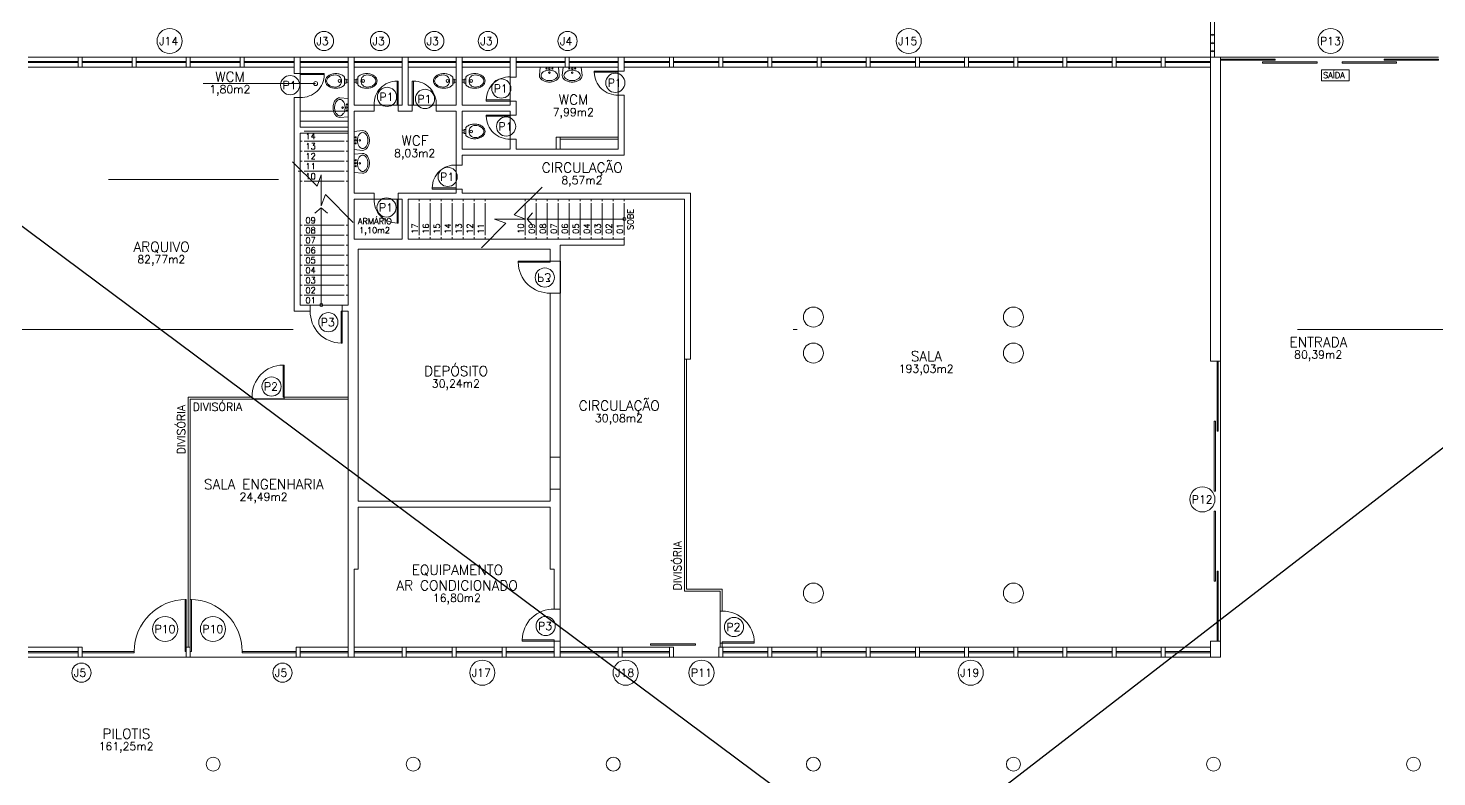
# Model space of a CAD drawing. Extents: x -1057 to 3416, y -340 to 4111.
# Drawn here: x -279.26 to -244.06, y 484.71 to 503.42 of the extents above; entities that cross this region are included whole.
import ezdxf
from ezdxf.enums import TextEntityAlignment as Align

# ---------------------------------------------------------------- set-up
doc = ezdxf.new("R2010")
doc.units = 0
doc.header["$LTSCALE"] = 50
for name, pattern in [('CONTINU', [0]), ('DASHDOT', [1, 0.5, -0.25, 0, -0.25]), ('DASHDOTX2', [2, 1, -0.5, 0, -0.5]), ('HIDDEN', [9.525, 6.35, -3.175])]:
    doc.linetypes.add(name, pattern=pattern)
doc.layers.add('0.1', color=8, linetype='Continuous', lineweight=13)
doc.layers.add('medir projeto', color=6, linetype='Continuous')
doc.styles.add('80X50', font='romans.shx')
doc.styles.get("Standard").update_dxf_attribs({"font": 'romans.shx'})

# ---------------------------------------------------------------- blocks, each defined once
blk = doc.blocks.new('P80')
for points in [[(0, 0.86), (0, 0.83), (0.15, 0.83), (0.15, 0.86)], [(0, 0), (0, 0.03), (0.15, 0.03), (0.15, 0)]]:
    blk.add_lwpolyline(points)
blk.add_lwpolyline([(-0.8, 0.06), (0, 0.06), (0, 0.03), (-0.8, 0.03)], close=True)
at = {"color": 8}
blk.add_arc((-0.025, 0.056), 0.775, 88.1408, 179.6698, dxfattribs=at)
blk = doc.blocks.new('P60')
at = {"color": 252}
blk.add_lwpolyline([(-0.6, 0.06), (0, 0.06), (0, 0.03), (-0.6, 0.03)], close=True, dxfattribs=at)
at = {"color": 8}
blk.add_arc((-0.029, 0.06), 0.571, 87.1025, 180, dxfattribs=at)
blk = doc.blocks.new('Cuba-emp')
blk.add_lwpolyline([(0.21, 0.248), (0, 0.227), (0, -0.227), (0.21, -0.248, 0.137816), (0.271, -0.231, 0.107041), (0.329, -0.176, 0.080751), (0.364, -0.099, 0.068643), (0.378, -0.001, 0.068643), (0.364, 0.098, 0.080751), (0.329, 0.174, 0.107041), (0.271, 0.23, 0.115752), (0.21, 0.248)], format="xyb")
blk.add_lwpolyline([(0.21, 0.205, -0.131827), (0.25, 0.194, -0.106633), (0.297, 0.151, -0.083482), (0.328, 0.087, -0.072232), (0.341, 0, -0.072232), (0.328, -0.087, -0.083482), (0.297, -0.151, -0.106633), (0.25, -0.194, -0.131827), (0.21, -0.205, -0.131827), (0.17, -0.194, -0.106633), (0.123, -0.151, -0.083482), (0.092, -0.087, -0.072232), (0.079, 0, -0.072232), (0.092, 0.087, -0.083482), (0.123, 0.151, -0.106633), (0.17, 0.194, -0.131827)], format="xyb", close=True)
for centre, radius in [((0.037, -0.002), 0.0193), ((0.037, -0.002), 0.0193), ((0.036, 0.071), 0.0155), ((0.14, -0.001), 0.0198), ((0.036, -0.076), 0.0155)]:
    blk.add_circle(centre, radius)
blk = doc.blocks.new('Vaso')
for points in [[(0.03, -0.05), (0.03, 0), (-0.03, 0), (-0.03, -0.05)], [(0.05, -0.09), (0.05, -0.05), (-0.05, -0.05), (-0.05, -0.09)]]:
    blk.add_lwpolyline(points)
for points in [[(0.183, -0.31, -0.071776), (0.168, -0.413, -0.083144), (0.129, -0.494, -0.106699), (0.065, -0.552, -0.132564), (-0.002, -0.57, -0.132564), (-0.069, -0.552, -0.106699), (-0.133, -0.494, -0.083144), (-0.172, -0.413, -0.071776), (-0.187, -0.31, -0.071776), (-0.172, -0.207, -0.083144), (-0.133, -0.126, -0.060171), (-0.1, -0.09), (0.096, -0.09, -0.060171), (0.129, -0.126, -0.083144), (0.168, -0.207, -0.071776)], [(-0.088, -0.497, 0.2474), (0, -0.541, 0.2474), (0.088, -0.497, 0.197858), (0.152, -0.318, 0.418329), (0, -0.168, 0.418329), (-0.152, -0.318, 0.197858)]]:
    blk.add_lwpolyline(points, format="xyb", close=True)
blk.add_circle((-0.002, -0.22), 0.0352)
blk = doc.blocks.new('ÁREA')
for p in [(0.00005, 0.00376), (0, 0)]:
    blk.add_attdef('COMPARTIMENTO', text='', height=0.0025).set_placement(p, align=Align.CENTER)
at = {"color": 1}
for p in [(-0.00005, -0.00376), (-0.0001, -0.00752)]:
    blk.add_attdef('ÁREA', text='', height=0.002, dxfattribs=at).set_placement(p, align=Align.CENTER)
blk = doc.blocks.new('P80 - parede 25cm')
for points in [[(-0.03, -0.125), (0, -0.125), (0, 0.125), (-0.03, 0.125)], [(0.83, -0.125), (0.8, -0.125), (0.8, 0.125), (0.83, 0.125)]]:
    blk.add_lwpolyline(points)
blk.add_lwpolyline([(0.77, -0.925), (0.77, -0.125), (0.8, -0.125), (0.8, -0.925)], close=True)
at = {"color": 8}
blk.add_arc((0.774, -0.15), 0.775, 178.1408, 269.6698, dxfattribs=at)

msp = doc.modelspace()

# ---------------------------------------------------------------- linework, layer by layer
at = {"layer": '0.1', "color": 8}
for p, q in [((-249.713, 502.7), (-249.713, 508.274)), ((-249.613, 502.7), (-249.613, 508.375)), ((-279.263, 502.7), (-272.613, 502.7)), ((-279.263, 502.59), (-278.013, 502.59)), ((-278.013, 502.56), (-279.263, 502.56)), ((-272.613, 502.45), (-279.263, 502.45)), ((-277.913, 502.59), (-276.663, 502.59)), ((-276.663, 502.56), (-277.913, 502.56)), ((-276.563, 502.59), (-275.313, 502.59)), ((-275.313, 502.56), (-276.563, 502.56)), ((-275.213, 502.59), (-273.963, 502.59)), ((-273.963, 502.56), (-275.213, 502.56)), ((-273.863, 502.59), (-272.613, 502.59)), ((-272.613, 502.56), (-273.863, 502.56)), ((-272.463, 502.7), (-271.263, 502.7)), ((-272.463, 502.59), (-271.263, 502.59)), ((-271.263, 502.56), (-272.463, 502.56)), ((-271.263, 502.45), (-272.463, 502.45)), ((-271.113, 502.7), (-269.913, 502.7)), ((-271.113, 502.59), (-269.913, 502.59)), ((-269.913, 502.56), (-271.113, 502.56)), ((-269.913, 502.45), (-271.113, 502.45)), ((-269.763, 502.7), (-268.563, 502.7)), ((-269.763, 502.59), (-268.563, 502.59)), ((-268.563, 502.56), (-269.763, 502.56)), ((-268.563, 502.45), (-269.763, 502.45)), ((-268.413, 502.7), (-267.213, 502.7)), ((-268.413, 502.59), (-267.213, 502.59)), ((-267.213, 502.56), (-268.413, 502.56)), ((-267.213, 502.45), (-268.413, 502.45)), ((-267.063, 502.7), (-264.513, 502.7)), ((-267.063, 502.59), (-265.838, 502.59)), ((-265.838, 502.56), (-267.063, 502.56)), ((-264.513, 502.45), (-267.063, 502.45)), ((-265.738, 502.59), (-264.513, 502.59)), ((-264.513, 502.56), (-265.738, 502.56)), ((-264.363, 502.7), (-249.713, 502.7)), ((-264.363, 502.59), (-263.233, 502.59)), ((-263.233, 502.56), (-264.363, 502.56)), ((-262.863, 502.45), (-264.363, 502.45)), ((-263.133, 502.59), (-262.004, 502.59)), ((-262.004, 502.56), (-263.133, 502.56)), ((-249.713, 502.45), (-262.813, 502.45)), ((-261.904, 502.59), (-260.775, 502.59)), ((-260.775, 502.56), (-261.904, 502.56)), ((-260.675, 502.59), (-259.546, 502.59)), ((-259.546, 502.56), (-260.675, 502.56)), ((-259.446, 502.59), (-258.317, 502.59)), ((-258.317, 502.56), (-259.446, 502.56)), ((-258.217, 502.59), (-257.088, 502.59)), ((-257.088, 502.56), (-258.217, 502.56)), ((-256.988, 502.59), (-255.858, 502.59)), ((-255.858, 502.56), (-256.988, 502.56)), ((-255.758, 502.59), (-254.629, 502.59)), ((-254.629, 502.56), (-255.758, 502.56)), ((-254.529, 502.59), (-253.4, 502.59)), ((-253.4, 502.56), (-254.529, 502.56)), ((-253.3, 502.59), (-252.171, 502.59)), ((-252.171, 502.56), (-253.3, 502.56)), ((-252.071, 502.59), (-250.942, 502.59)), ((-250.942, 502.56), (-252.071, 502.56)), ((-250.842, 502.59), (-249.713, 502.59)), ((-249.713, 502.56), (-250.842, 502.56)), ((-244.013, 502.7), (-249.463, 502.7)), ((-272.463, 502.291), (-272.463, 501.691)), ((-267.213, 501.6), (-267.213, 502.2)), ((-264.513, 501.75), (-264.513, 502.35)), ((-270.013, 501.5), (-270.613, 501.5)), ((-269.063, 501.5), (-269.663, 501.5)), ((-267.213, 500.65), (-267.213, 501.25)), ((-272.463, 500.8), (-272.463, 500.04)), ((-271.263, 500.8), (-271.263, 500.95)), ((-266.063, 500.7), (-266.063, 500.4)), ((-266.063, 500.7), (-264.513, 500.7)), ((-265.963, 500.7), (-265.963, 500.4)), ((-265.963, 500.65), (-264.513, 500.65)), ((-268.563, 499.4), (-268.563, 500)), ((-272.413, 499.85), (-272.513, 499.85)), ((-272.413, 499.6), (-272.463, 499.6)), ((-272.173, 499.6), (-272.363, 499.6)), ((-271.938, 498.933), (-272.095, 498.798)), ((-271.938, 496.5), (-271.938, 498.933)), ((-271.938, 498.933), (-271.78, 498.798)), ((-270.613, 499.15), (-270.013, 499.15)), ((-269.488, 499.1), (-269.488, 499.15)), ((-269.213, 499.1), (-269.213, 499.15)), ((-268.938, 499.1), (-268.938, 499.15)), ((-268.663, 499.1), (-268.663, 499.15)), ((-268.388, 499.1), (-268.388, 499.15)), ((-268.113, 499.1), (-268.113, 499.15)), ((-267.838, 499.1), (-267.838, 499.15)), ((-266.838, 499.1), (-266.838, 499.15)), ((-266.838, 498.25), (-266.838, 499.05)), ((-266.563, 499.1), (-266.563, 499.15)), ((-266.563, 498.25), (-266.563, 499.05)), ((-266.288, 499.1), (-266.288, 499.15)), ((-266.288, 498.25), (-266.288, 499.05)), ((-266.013, 499.1), (-266.013, 499.15)), ((-266.013, 498.25), (-266.013, 499.05)), ((-265.738, 499.1), (-265.738, 499.15)), ((-265.738, 498.25), (-265.738, 499.05)), ((-265.463, 499.1), (-265.463, 499.15)), ((-265.463, 498.25), (-265.463, 499.05)), ((-265.188, 499.1), (-265.188, 499.15)), ((-265.188, 498.25), (-265.188, 499.05)), ((-264.913, 499.1), (-264.913, 499.15)), ((-264.913, 498.25), (-264.913, 499.05)), ((-264.638, 499.1), (-264.638, 499.15)), ((-264.638, 498.25), (-264.638, 499.05)), ((-264.363, 499.1), (-264.363, 499.15)), ((-264.363, 498.25), (-264.363, 499.05)), ((-266.79, 498.65), (-266.656, 498.808)), ((-266.79, 498.65), (-266.656, 498.493)), ((-264.363, 498.65), (-266.79, 498.65)), ((-272.413, 498.5), (-272.463, 498.5)), ((-272.413, 498.25), (-272.463, 498.25)), ((-271.363, 498.5), (-272.363, 498.5)), ((-271.363, 498.25), (-272.363, 498.25)), ((-271.263, 498.5), (-271.313, 498.5)), ((-271.263, 498.25), (-271.313, 498.25)), ((-269.488, 498.15), (-269.488, 498.2)), ((-269.213, 498.15), (-269.213, 498.2)), ((-268.938, 498.15), (-268.938, 498.2)), ((-268.663, 498.15), (-268.663, 498.2)), ((-268.388, 498.15), (-268.388, 498.2)), ((-268.113, 498.15), (-268.113, 498.2)), ((-267.838, 498.15), (-267.838, 498.2)), ((-266.838, 498.15), (-266.838, 498.2)), ((-266.563, 498.15), (-266.563, 498.2)), ((-266.288, 498.15), (-266.288, 498.2)), ((-266.013, 498.15), (-266.013, 498.2)), ((-265.738, 498.15), (-265.738, 498.2)), ((-265.463, 498.15), (-265.463, 498.2)), ((-265.188, 498.15), (-265.188, 498.2)), ((-264.913, 498.15), (-264.913, 498.2)), ((-264.638, 498.15), (-264.638, 498.2)), ((-264.363, 498.15), (-264.363, 498.2)), ((-272.413, 498), (-272.463, 498)), ((-271.363, 498), (-272.363, 498)), ((-271.263, 498), (-271.313, 498)), ((-272.413, 497.75), (-272.463, 497.75)), ((-272.413, 497.5), (-272.463, 497.5)), ((-271.363, 497.75), (-272.363, 497.75)), ((-271.363, 497.5), (-272.363, 497.5)), ((-271.263, 497.75), (-271.313, 497.75)), ((-271.263, 497.5), (-271.313, 497.5)), ((-272.413, 497.25), (-272.463, 497.25)), ((-271.363, 497.25), (-272.363, 497.25)), ((-271.263, 497.25), (-271.313, 497.25)), ((-272.413, 497), (-272.463, 497)), ((-271.363, 497), (-272.363, 497)), ((-271.263, 497), (-271.313, 497)), ((-272.413, 496.75), (-272.463, 496.75)), ((-271.363, 496.75), (-272.363, 496.75)), ((-271.418, 496.5), (-272.213, 496.5)), ((-271.263, 496.75), (-271.313, 496.75)), ((-262.863, 495.15), (-262.863, 489.35)), ((-262.813, 495.15), (-262.813, 489.4)), ((-249.463, 488.1), (-249.463, 495.1)), ((-272.863, 494.15), (-272.863, 495)), ((-273.663, 494.2), (-275.263, 494.2)), ((-275.263, 487.95), (-275.263, 494.2)), ((-273.663, 494.15), (-275.213, 494.15)), ((-273.663, 494.2), (-273.663, 494.15)), ((-271.263, 494.15), (-272.863, 494.15)), ((-265.963, 492.7), (-266.213, 492.7)), ((-266.213, 491.9), (-265.963, 491.9)), ((-262.813, 489.4), (-261.914, 489.4)), ((-261.914, 488.85), (-261.914, 489.4)), ((-262.863, 489.35), (-261.964, 489.35)), ((-261.964, 487.95), (-261.964, 489.35)), ((-265.963, 488.1), (-265.963, 488.9)), ((-261.964, 488.85), (-261.914, 488.85)), ((-261.114, 488.05), (-261.964, 488.05)), ((-261.914, 487.95), (-261.914, 488.08)), ((-279.263, 487.95), (-278.013, 487.95)), ((-279.263, 487.84), (-278.013, 487.84)), ((-278.013, 487.81), (-279.263, 487.81)), ((-278.013, 487.7), (-279.263, 487.7)), ((-277.913, 487.84), (-276.613, 487.84)), ((-276.613, 487.81), (-277.913, 487.81)), ((-277.913, 487.7), (-275.313, 487.7)), ((-276.613, 487.84), (-276.613, 487.81)), ((-275.213, 487.7), (-272.563, 487.7)), ((-273.913, 487.84), (-272.563, 487.84)), ((-273.913, 487.84), (-273.913, 487.81)), ((-272.563, 487.81), (-273.913, 487.81)), ((-272.463, 487.95), (-271.263, 487.95)), ((-272.463, 487.84), (-271.263, 487.84)), ((-271.263, 487.81), (-272.463, 487.81)), ((-271.263, 487.7), (-272.463, 487.7)), ((-271.113, 487.95), (-266.113, 487.95)), ((-271.113, 487.84), (-269.913, 487.84)), ((-269.913, 487.81), (-271.113, 487.81)), ((-266.113, 487.7), (-271.113, 487.7)), ((-269.813, 487.84), (-268.663, 487.84)), ((-268.663, 487.81), (-269.813, 487.81)), ((-268.563, 487.84), (-267.413, 487.84)), ((-267.413, 487.81), (-268.563, 487.81)), ((-267.313, 487.84), (-266.113, 487.84)), ((-266.113, 487.81), (-267.313, 487.81)), ((-265.963, 487.95), (-263.133, 487.95)), ((-265.963, 487.84), (-264.513, 487.84)), ((-264.513, 487.81), (-265.963, 487.81)), ((-262.004, 487.7), (-265.963, 487.7)), ((-264.413, 487.84), (-263.233, 487.84)), ((-263.233, 487.81), (-264.413, 487.81)), ((-261.904, 487.95), (-249.713, 487.95)), ((-261.904, 487.84), (-260.775, 487.84)), ((-260.775, 487.81), (-261.904, 487.81)), ((-249.713, 487.7), (-261.904, 487.7)), ((-260.675, 487.84), (-259.546, 487.84)), ((-259.546, 487.81), (-260.675, 487.81)), ((-259.446, 487.84), (-258.317, 487.84)), ((-258.317, 487.81), (-259.446, 487.81)), ((-258.217, 487.84), (-257.088, 487.84)), ((-257.088, 487.81), (-258.217, 487.81)), ((-256.988, 487.84), (-255.858, 487.84)), ((-255.858, 487.81), (-256.988, 487.81)), ((-255.758, 487.84), (-254.629, 487.84)), ((-254.629, 487.81), (-255.758, 487.81)), ((-254.529, 487.84), (-253.4, 487.84)), ((-253.4, 487.81), (-254.529, 487.81)), ((-253.3, 487.84), (-252.171, 487.84)), ((-252.171, 487.81), (-253.3, 487.81)), ((-252.071, 487.84), (-250.942, 487.84)), ((-250.942, 487.81), (-252.071, 487.81)), ((-250.842, 487.84), (-249.713, 487.84)), ((-249.713, 487.81), (-250.842, 487.81))]:
    msp.add_line(p, q, dxfattribs=at)
at = {"layer": '0.1', "color": 7}
for p, q in [((-272.613, 502.7), (-272.613, 502.291)), ((-272.463, 502.7), (-272.613, 502.7)), ((-272.463, 502.7), (-272.463, 502.291)), ((-271.263, 502.7), (-271.263, 500.95)), ((-271.113, 502.7), (-271.263, 502.7)), ((-271.113, 502.7), (-271.113, 501.5)), ((-269.913, 502.7), (-269.913, 501.5)), ((-269.763, 502.7), (-269.913, 502.7)), ((-269.763, 502.7), (-269.763, 501.5)), ((-268.563, 502.7), (-268.563, 501.5)), ((-268.413, 502.7), (-268.563, 502.7)), ((-268.413, 502.7), (-268.413, 501.5)), ((-267.213, 502.7), (-267.213, 502.2)), ((-267.063, 502.7), (-267.213, 502.7)), ((-267.063, 502.7), (-267.063, 502.2)), ((-264.513, 502.7), (-264.513, 502.35)), ((-264.363, 502.7), (-264.513, 502.7)), ((-264.363, 502.7), (-264.363, 502.35)), ((-249.713, 502.7), (-249.713, 495.1)), ((-249.463, 502.7), (-249.713, 502.7)), ((-249.463, 502.7), (-249.463, 495.1)), ((-272.613, 502.291), (-272.463, 502.291)), ((-267.063, 502.2), (-267.213, 502.2)), ((-264.513, 502.35), (-264.363, 502.35)), ((-264.363, 501.75), (-264.513, 501.75)), ((-264.513, 501.75), (-264.513, 500.4)), ((-264.363, 501.75), (-264.363, 500.25)), ((-272.613, 501.691), (-272.463, 501.691)), ((-272.613, 501.691), (-272.613, 496.35)), ((-272.463, 501.691), (-272.463, 500.95)), ((-270.613, 501.5), (-271.113, 501.5)), ((-271.113, 501.35), (-271.113, 499.3)), ((-270.613, 501.35), (-271.113, 501.35)), ((-270.613, 501.35), (-270.613, 501.5)), ((-269.913, 501.5), (-270.013, 501.5)), ((-270.013, 501.5), (-270.013, 501.35)), ((-269.663, 501.35), (-270.013, 501.35)), ((-269.663, 501.5), (-269.763, 501.5)), ((-269.663, 501.5), (-269.663, 501.35)), ((-268.563, 501.5), (-269.063, 501.5)), ((-269.063, 501.35), (-269.063, 501.5)), ((-268.563, 501.35), (-269.063, 501.35)), ((-268.563, 501.35), (-268.563, 500)), ((-267.213, 501.5), (-268.413, 501.5)), ((-267.213, 501.35), (-268.413, 501.35)), ((-268.413, 501.35), (-268.413, 500.4)), ((-267.213, 501.6), (-267.063, 501.6)), ((-267.213, 501.6), (-267.213, 501.5)), ((-267.213, 501.35), (-267.213, 501.25)), ((-267.063, 501.6), (-267.063, 501.25)), ((-267.213, 501.25), (-267.063, 501.25)), ((-271.263, 500.95), (-272.463, 500.95)), ((-271.263, 500.8), (-272.463, 500.8)), ((-272.463, 500.8), (-272.463, 496.5)), ((-271.263, 500.8), (-271.263, 496.5)), ((-267.063, 500.65), (-267.213, 500.65)), ((-267.213, 500.65), (-267.213, 500.4)), ((-267.063, 500.65), (-267.063, 500.4)), ((-267.213, 500.4), (-268.413, 500.4)), ((-264.513, 500.4), (-267.063, 500.4)), ((-268.563, 500), (-268.413, 500)), ((-264.363, 500.25), (-268.413, 500.25)), ((-268.413, 500.25), (-268.413, 500)), ((-270.613, 499.3), (-271.113, 499.3)), ((-270.613, 499.3), (-270.613, 499.15)), ((-268.563, 499.3), (-270.013, 499.3)), ((-270.013, 499.15), (-270.013, 499.3)), ((-268.413, 499.4), (-268.563, 499.4)), ((-268.563, 499.4), (-268.563, 499.3)), ((-268.413, 499.4), (-268.413, 499.3)), ((-262.713, 499.3), (-268.413, 499.3)), ((-262.713, 499.3), (-262.713, 495.15)), ((-271.113, 499.15), (-271.113, 498.15)), ((-270.613, 499.15), (-271.113, 499.15)), ((-269.913, 499.15), (-270.013, 499.15)), ((-269.913, 499.15), (-269.913, 498.15)), ((-262.863, 499.15), (-269.763, 499.15)), ((-269.763, 499.15), (-269.763, 498.15)), ((-262.863, 499.15), (-262.863, 495.15)), ((-269.913, 498.15), (-271.113, 498.15)), ((-271.013, 497.9), (-271.013, 491.6)), ((-266.213, 497.9), (-271.013, 497.9)), ((-264.363, 498.15), (-269.763, 498.15)), ((-266.213, 497.9), (-266.213, 497.6)), ((-265.963, 498), (-265.963, 497.6)), ((-264.363, 498), (-265.963, 498)), ((-264.363, 498.15), (-264.363, 498)), ((-266.213, 497.6), (-265.963, 497.6)), ((-266.213, 496.8), (-266.213, 491.6)), ((-265.963, 496.8), (-266.213, 496.8)), ((-265.963, 496.8), (-265.963, 488.9)), ((-272.463, 496.5), (-272.213, 496.5)), ((-272.213, 496.35), (-272.213, 496.5)), ((-271.263, 496.5), (-271.413, 496.5)), ((-271.413, 496.35), (-271.413, 496.5)), ((-272.213, 496.35), (-272.613, 496.35)), ((-271.263, 496.35), (-271.413, 496.35)), ((-271.263, 496.35), (-271.263, 487.7)), ((-262.713, 495.15), (-262.863, 495.15)), ((-249.463, 495.1), (-249.713, 495.1)), ((-271.013, 491.6), (-266.213, 491.6)), ((-271.013, 491.45), (-266.213, 491.45)), ((-271.013, 491.45), (-271.013, 489.9)), ((-266.213, 491.45), (-266.213, 489.9)), ((-271.113, 489.9), (-271.113, 487.7)), ((-271.013, 489.9), (-271.113, 489.9)), ((-266.113, 489.9), (-266.213, 489.9)), ((-266.113, 489.9), (-266.113, 488.9)), ((-266.113, 488.9), (-265.963, 488.9)), ((-266.113, 488.1), (-265.963, 488.1)), ((-266.113, 488.1), (-266.113, 487.7)), ((-265.963, 488.1), (-265.963, 487.7)), ((-249.463, 488.1), (-249.713, 488.1)), ((-249.713, 488.1), (-249.713, 487.7)), ((-249.463, 488.1), (-249.463, 487.7)), ((-271.263, 487.7), (-271.113, 487.7)), ((-266.113, 487.7), (-265.963, 487.7)), ((-249.713, 487.7), (-249.463, 487.7))]:
    msp.add_line(p, q, dxfattribs=at)
at = {"layer": '0.1', "color": 8, "linetype": 'HIDDEN', "ltscale": 0.02}
msp.add_line((-262.863, 502.45), (-262.813, 502.45), dxfattribs=at)
at = {"layer": '0.1', "color": 8, "linetype": 'CONTINU'}
for p, q in [((-274.889, 502.036), (-272.078, 502.036)), ((-277.256, 499.636), (-273.004, 499.636))]:
    msp.add_line(p, q, dxfattribs=at)
at = {"layer": '0.1', "color": 8, "linetype": 'DASHDOT', "ltscale": 0.2}
for p, q in [((-271.263, 501.35), (-272.463, 501.35)), ((-271.263, 501.1), (-272.463, 501.1)), ((-271.263, 500.85), (-272.363, 500.85)), ((-272.413, 500.6), (-272.463, 500.6)), ((-272.413, 500.35), (-272.463, 500.35)), ((-271.363, 500.6), (-272.363, 500.6)), ((-271.363, 500.35), (-272.363, 500.35)), ((-271.263, 500.6), (-271.313, 500.6)), ((-271.263, 500.35), (-271.313, 500.35)), ((-272.413, 500.1), (-272.463, 500.1)), ((-271.363, 500.1), (-272.363, 500.1)), ((-271.263, 500.1), (-271.313, 500.1)), ((-271.363, 499.85), (-272.363, 499.85)), ((-271.363, 499.6), (-272.173, 499.6)), ((-271.263, 499.85), (-271.313, 499.85)), ((-271.263, 499.6), (-271.313, 499.6)), ((-269.488, 498.25), (-269.488, 499.05)), ((-269.213, 498.25), (-269.213, 499.05)), ((-268.938, 498.25), (-268.938, 499.05)), ((-268.663, 498.25), (-268.663, 499.05)), ((-268.388, 498.25), (-268.388, 499.05)), ((-268.113, 498.25), (-268.113, 499.05)), ((-267.838, 498.25), (-267.838, 499.05))]:
    msp.add_line(p, q, dxfattribs=at)
at = {"layer": '0.1', "color": 8, "linetype": 'CONTINU', "lineweight": -2}
for p, q in [((-265.963, 497.6), (-265.963, 496.8)), ((-272.863, 494.15), (-273.663, 494.15))]:
    msp.add_line(p, q, dxfattribs=at)
at = {"layer": '0.1', "color": 8, "linetype": 'DASHDOTX2', "ltscale": 0.5}
msp.add_line((-297.641, 495.885), (-208.939, 495.885), dxfattribs=at)
at = {"layer": '0.1', "color": 8}
for points in [[(-278.013, 502.45), (-278.013, 502.7)], [(-277.913, 502.7), (-277.913, 502.45)], [(-276.663, 502.45), (-276.663, 502.7)], [(-276.563, 502.7), (-276.563, 502.45)], [(-275.313, 502.45), (-275.313, 502.7)], [(-275.213, 502.7), (-275.213, 502.45)], [(-273.963, 502.45), (-273.963, 502.7)], [(-273.863, 502.7), (-273.863, 502.45)], [(-265.838, 502.45), (-265.838, 502.7)], [(-265.738, 502.7), (-265.738, 502.45)], [(-263.233, 502.45), (-263.233, 502.7)], [(-263.133, 502.7), (-263.133, 502.45)], [(-262.004, 502.45), (-262.004, 502.7)], [(-261.904, 502.7), (-261.904, 502.45)], [(-260.775, 502.45), (-260.775, 502.7)], [(-260.675, 502.7), (-260.675, 502.45)], [(-259.546, 502.45), (-259.546, 502.7)], [(-259.446, 502.7), (-259.446, 502.45)], [(-258.317, 502.45), (-258.317, 502.7)], [(-258.217, 502.7), (-258.217, 502.45)], [(-257.088, 502.45), (-257.088, 502.7)], [(-256.988, 502.7), (-256.988, 502.45)], [(-255.858, 502.45), (-255.858, 502.7)], [(-255.758, 502.7), (-255.758, 502.45)], [(-254.629, 502.45), (-254.629, 502.7)], [(-254.529, 502.7), (-254.529, 502.45)], [(-253.4, 502.45), (-253.4, 502.7)], [(-253.3, 502.7), (-253.3, 502.45)], [(-252.171, 502.45), (-252.171, 502.7)], [(-252.071, 502.7), (-252.071, 502.45)], [(-250.942, 502.45), (-250.942, 502.7)], [(-250.842, 502.7), (-250.842, 502.45)], [(-272.654, 500.081), (-272.041, 499.468), (-271.938, 499.751), (-271.938, 498.979), (-271.834, 499.261), (-271.138, 498.565)], [(-267.933, 497.934), (-267.321, 498.547), (-267.604, 498.65), (-266.831, 498.65), (-267.114, 498.754), (-266.418, 499.45)], [(-272.863, 495), (-272.893, 495), (-272.893, 494.2), (-271.263, 494.2)], [(-275.213, 489.14), (-275.183, 489.14), (-275.183, 487.84), (-275.213, 487.84), (-275.213, 494.15)], [(-261.114, 488.05), (-261.114, 488.08), (-261.914, 488.08)], [(-269.913, 487.7), (-269.913, 487.95)], [(-269.813, 487.95), (-269.813, 487.7)], [(-268.663, 487.7), (-268.663, 487.95)], [(-268.563, 487.95), (-268.563, 487.7)], [(-267.413, 487.7), (-267.413, 487.95)], [(-267.313, 487.95), (-267.313, 487.7)], [(-264.513, 487.7), (-264.513, 487.95)], [(-264.413, 487.95), (-264.413, 487.7)], [(-263.233, 487.7), (-263.233, 487.95)], [(-263.133, 487.95), (-263.133, 487.7)], [(-260.775, 487.7), (-260.775, 487.95)], [(-260.675, 487.95), (-260.675, 487.7)], [(-259.546, 487.7), (-259.546, 487.95)], [(-259.446, 487.95), (-259.446, 487.7)], [(-258.317, 487.7), (-258.317, 487.95)], [(-258.217, 487.95), (-258.217, 487.7)], [(-257.088, 487.7), (-257.088, 487.95)], [(-256.988, 487.95), (-256.988, 487.7)], [(-255.858, 487.7), (-255.858, 487.95)], [(-255.758, 487.95), (-255.758, 487.7)], [(-254.629, 487.7), (-254.629, 487.95)], [(-254.529, 487.95), (-254.529, 487.7)], [(-253.4, 487.7), (-253.4, 487.95)], [(-253.3, 487.95), (-253.3, 487.7)], [(-252.171, 487.7), (-252.171, 487.95)], [(-252.071, 487.95), (-252.071, 487.7)], [(-250.942, 487.7), (-250.942, 487.95)], [(-250.842, 487.95), (-250.842, 487.7)]]:
    msp.add_lwpolyline(points, dxfattribs=at)
for points in [[(-249.463, 502.62), (-248.1, 502.62), (-248.1, 502.65), (-249.463, 502.65)], [(-248.413, 502.55), (-247.05, 502.55), (-247.05, 502.58), (-248.413, 502.58)], [(-246.425, 502.55), (-245.063, 502.55), (-245.063, 502.58), (-246.425, 502.58)], [(-245.375, 502.62), (-244.013, 502.62), (-244.013, 502.65), (-245.375, 502.65)], [(-271.443, 495.55), (-271.443, 496.35), (-271.413, 496.35), (-271.413, 495.55)], [(-249.518, 495.1), (-249.548, 495.1), (-249.548, 493.35), (-249.518, 493.35)], [(-249.588, 493.6), (-249.618, 493.6), (-249.618, 491.85), (-249.588, 491.85)], [(-249.588, 489.6), (-249.618, 489.6), (-249.618, 491.35), (-249.588, 491.35)], [(-249.518, 488.1), (-249.548, 488.1), (-249.548, 489.85), (-249.518, 489.85)], [(-275.313, 487.84), (-275.343, 487.84), (-275.343, 489.14), (-275.313, 489.14)], [(-263.71, 488.03), (-263.71, 488), (-262.581, 488), (-262.581, 488.03)]]:
    msp.add_lwpolyline(points, close=True, dxfattribs=at)
at = {"layer": '0.1', "color": 8, "linetype": 'CONTINU'}
msp.add_lwpolyline([(-246.942, 502.106), (-246.248, 502.106), (-246.248, 502.381), (-246.942, 502.381)], close=True, dxfattribs=at)
at = {"layer": '0.1', "color": 7}
for points in [[(-278.013, 487.95), (-277.913, 487.95), (-277.913, 487.7), (-278.013, 487.7)], [(-275.313, 487.95), (-275.213, 487.95), (-275.213, 487.7), (-275.313, 487.7)], [(-272.563, 487.95), (-272.463, 487.95), (-272.463, 487.7), (-272.563, 487.7)], [(-262.004, 487.95), (-261.904, 487.95), (-261.904, 487.7), (-262.004, 487.7)]]:
    msp.add_lwpolyline(points, close=True, dxfattribs=at)
at = {"layer": '0.1', "color": 8}
for centre, radius in [((-275.727, 503.1), 0.314), ((-271.869, 503.1), 0.24), ((-270.469, 503.1), 0.24), ((-269.113, 503.1), 0.24), ((-267.772, 503.1), 0.24), ((-265.782, 503.1), 0.24), ((-257.255, 503.1), 0.314), ((-249.663, 503.25), 0.0225), ((-246.712, 503.1), 0.314), ((-249.663, 503.05), 0.0225), ((-249.663, 502.85), 0.0225), ((-272.715, 501.996), 0.24), ((-267.437, 501.911), 0.24), ((-264.588, 502.054), 0.24), ((-270.293, 501.703), 0.24), ((-269.344, 501.652), 0.24), ((-267.317, 500.963), 0.24), ((-268.777, 499.704), 0.24), ((-270.306, 498.938), 0.24), ((-264.363, 498.65), 0.0387), ((-266.352, 497.188), 0.24), ((-271.938, 496.5), 0.0387), ((-271.76, 496.07), 0.24), ((-273.18, 494.462), 0.24), ((-249.916, 491.642), 0.314), ((-275.84, 488.402), 0.314), ((-274.644, 488.402), 0.314), ((-266.328, 488.478), 0.24), ((-261.621, 488.452), 0.24), ((-267.912, 487.31), 0.314), ((-264.331, 487.31), 0.314), ((-262.433, 487.31), 0.314), ((-255.705, 487.31), 0.314), ((-277.932, 487.31), 0.24), ((-272.907, 487.31), 0.24)]:
    msp.add_circle(centre, radius, dxfattribs=at)
at = {"layer": '0.1', "color": 8, "linetype": 'CONTINU'}
msp.add_circle((-272.078, 502.036), 0.0498, dxfattribs=at)
at = {"layer": '0.1', "color": 7}
for centre, radius in [((-259.638, 496.2), 0.25), ((-254.638, 496.2), 0.25), ((-259.638, 495.3), 0.25), ((-254.638, 495.3), 0.25), ((-259.638, 489.3), 0.25), ((-254.638, 489.3), 0.25), ((-274.638, 485.025), 0.175), ((-269.638, 485.025), 0.175), ((-264.638, 485.025), 0.175), ((-259.638, 485.025), 0.175), ((-254.638, 485.025), 0.175), ((-249.638, 485.025), 0.175), ((-244.638, 485.025), 0.175)]:
    msp.add_circle(centre, radius, dxfattribs=at)
at = {"layer": '0.1', "color": 8}
for centre, radius, start, end in [((-271.438, 496.325), 0.775, 178.1408, 269.6698), ((-272.888, 494.225), 0.775, 90.3302, 181.8592), ((-275.313, 487.84), 1.3, 90, 180), ((-275.213, 487.84), 1.3, 0, 90), ((-261.914, 488.05), 0.8, 0, 90)]:
    msp.add_arc(centre, radius, start, end, dxfattribs=at)
at = {"layer": 'medir projeto', "color": 5, "linetype": 'CONTINU', "lineweight": -2}
for p, q in [((-325.489, 429.983), (-192.67, 532.466)), ((-181.241, 425.353), (-309.736, 521.045))]:
    msp.add_line(p, q, dxfattribs=at)

# ---------------------------------------------------------------- block references
at = {"layer": '0.1', "color": 8, "xscale": -1}
for name, p, rotation in [('Cuba-emp', (-266.238, 502.45), 90), ('Cuba-emp', (-265.667, 502.45), 90), ('Vaso', (-271.113, 502.1), 90), ('P60', (-269.983, 501.5), 90), ('Vaso', (-268.413, 502.1), 90), ('P60', (-264.513, 502.38), 180), ('Vaso', (-268.413, 500.838), 90), ('P60', (-267.213, 501.28), 180), ('Cuba-emp', (-271.113, 500.614), 180), ('Cuba-emp', (-271.113, 500.043), 180), ('P80 - parede 25cm', (-266.088, 496.8), 270)]:
    msp.add_blockref(name, p, dxfattribs=dict(at, rotation=rotation))
at = {"layer": '0.1', "color": 8}
ref = msp.add_blockref('ÁREA', (-274.216, 502.082), dxfattribs=dict(at, xscale=133.3333333333333, yscale=133.3333333333333, zscale=133.3333333333333))
ref.add_attrib('COMPARTIMENTO', 'WCM', dxfattribs={"layer": '0', "color": 3, "height": 0.25}).set_placement((-274.216, 502.082), align=Align.CENTER)
ref.add_attrib('ÁREA', '1,80m2', dxfattribs={"layer": '0', "color": 1, "height": 0.2}).set_placement((-274.223, 501.794), align=Align.CENTER)
for name, p, rotation in [('P60', (-272.463, 502.321), 180), ('Vaso', (-271.263, 502.1), 270), ('P60', (-269.693, 501.5), 270), ('Vaso', (-268.563, 502.1), 270), ('Cuba-emp', (-271.263, 501.435), 180), ('P60', (-269.983, 499.15), 90)]:
    msp.add_blockref(name, p, dxfattribs=dict(at, rotation=rotation))
for name, p in [('P60', (-267.213, 501.57)), ('P60', (-268.563, 499.37)), ('P80', (-266.113, 488.07))]:
    msp.add_blockref(name, p, dxfattribs=at)
at = {"layer": '0.1', "color": 8, "linetype": 'CONTINU'}
ref = msp.add_blockref('ÁREA', (-265.631, 501.51), dxfattribs=dict(at, xscale=133.3333333333333, yscale=133.3333333333333, zscale=133.3333333333333))
ref.add_attrib('COMPARTIMENTO', 'WCM', dxfattribs={"layer": '0', "color": 3, "height": 0.25}).set_placement((-265.631, 501.51), align=Align.CENTER)
ref.add_attrib('ÁREA', '7,99m2', dxfattribs={"layer": '0', "color": 1, "height": 0.2}).set_placement((-265.638, 501.222), align=Align.CENTER)
at = {"layer": '0.1', "color": 8}
ref = msp.add_blockref('ÁREA', (-269.595, 500.485), dxfattribs=dict(at, xscale=133.3333333333333, yscale=133.3333333333333, zscale=133.3333333333333))
ref.add_attrib('COMPARTIMENTO', 'WCF', dxfattribs={"layer": '0', "color": 3, "height": 0.25}).set_placement((-269.595, 500.485), align=Align.CENTER)
ref.add_attrib('ÁREA', '8,03m2', dxfattribs={"layer": '0', "color": 1, "height": 0.2}).set_placement((-269.601, 500.197), align=Align.CENTER)
ref = msp.add_blockref('ÁREA', (-265.416, 499.81), dxfattribs=dict(at, xscale=133.3333333333333, yscale=133.3333333333333, zscale=133.3333333333333))
ref.add_attrib('COMPARTIMENTO', 'CIRCULAÇÃO', dxfattribs={"layer": '0', "color": 3, "height": 0.25}).set_placement((-265.416, 499.81), align=Align.CENTER)
ref.add_attrib('ÁREA', '8,57m2', dxfattribs={"layer": '0', "color": 1, "height": 0.2}).set_placement((-265.423, 499.522), align=Align.CENTER)
ref = msp.add_blockref('ÁREA', (-270.599, 498.584), dxfattribs=dict(at, xscale=133.3333333333333, yscale=133.3333333333333, zscale=133.3333333333333))
ref.add_attrib('COMPARTIMENTO', 'ARMÁRIO', dxfattribs={"layer": '0', "color": 1, "height": 0.15}).set_placement((-270.599, 498.52), align=Align.CENTER)
ref.add_attrib('ÁREA', '1,10m2', dxfattribs={"layer": '0', "color": 1, "height": 0.15}).set_placement((-270.605, 498.296), align=Align.CENTER)
ref = msp.add_blockref('ÁREA', (-275.929, 497.83), dxfattribs=dict(at, xscale=133.3333333333333, yscale=133.3333333333333, zscale=133.3333333333333))
ref.add_attrib('COMPARTIMENTO', 'ARQUIVO', dxfattribs={"layer": '0', "color": 3, "height": 0.25}).set_placement((-275.929, 497.83), align=Align.CENTER)
ref.add_attrib('ÁREA', '82,77m2', dxfattribs={"layer": '0', "color": 1, "height": 0.2}).set_placement((-275.935, 497.543), align=Align.CENTER)
ref = msp.add_blockref('ÁREA', (-247.015, 495.449), dxfattribs=dict(at, xscale=133.3333333333333, yscale=133.3333333333333, zscale=133.3333333333333))
ref.add_attrib('COMPARTIMENTO', 'ENTRADA', dxfattribs={"layer": '0', "color": 3, "height": 0.25}).set_placement((-247.015, 495.449), align=Align.CENTER)
ref.add_attrib('ÁREA', '80,39m2', dxfattribs={"layer": '0', "color": 1, "height": 0.2}).set_placement((-247.022, 495.161), align=Align.CENTER)
ref = msp.add_blockref('ÁREA', (-268.568, 494.725), dxfattribs=dict(at, xscale=133.3333333333333, yscale=133.3333333333333, zscale=133.3333333333333))
ref.add_attrib('COMPARTIMENTO', 'DEPÓSITO', dxfattribs={"layer": '0', "color": 3, "height": 0.25}).set_placement((-268.568, 494.725), align=Align.CENTER)
ref.add_attrib('ÁREA', '30,24m2', dxfattribs={"layer": '0', "color": 1, "height": 0.2}).set_placement((-268.574, 494.437), align=Align.CENTER)
ref = msp.add_blockref('ÁREA', (-256.813, 495.097), dxfattribs=dict(at, xscale=133.3333333333333, yscale=133.3333333333333, zscale=133.3333333333333))
ref.add_attrib('COMPARTIMENTO', 'SALA', dxfattribs={"layer": '0', "color": 3, "height": 0.25}).set_placement((-256.813, 495.097), align=Align.CENTER)
ref.add_attrib('ÁREA', '193,03m2', dxfattribs={"layer": '0', "color": 1, "height": 0.2}).set_placement((-256.819, 494.809), align=Align.CENTER)
ref = msp.add_blockref('ÁREA', (-264.491, 493.861), dxfattribs=dict(at, xscale=133.3333333333333, yscale=133.3333333333333, zscale=133.3333333333333))
ref.add_attrib('COMPARTIMENTO', 'CIRCULAÇÃO', dxfattribs={"layer": '0', "color": 3, "height": 0.25}).set_placement((-264.491, 493.861), align=Align.CENTER)
ref.add_attrib('ÁREA', '30,08m2', dxfattribs={"layer": '0', "color": 1, "height": 0.2}).set_placement((-264.497, 493.573), align=Align.CENTER)
ref = msp.add_blockref('ÁREA', (-273.373, 491.895), dxfattribs=dict(at, xscale=133.3333333333333, yscale=133.3333333333333, zscale=133.3333333333333))
ref.add_attrib('COMPARTIMENTO', 'SALA ENGENHARIA', dxfattribs={"layer": '0', "color": 3, "height": 0.25}).set_placement((-273.373, 491.895), align=Align.CENTER)
ref.add_attrib('ÁREA', '24,49m2', dxfattribs={"layer": '0', "color": 1, "height": 0.2}).set_placement((-273.379, 491.607), align=Align.CENTER)
ref = msp.add_blockref('ÁREA', (-268.542, 489.367), dxfattribs=dict(at, xscale=133.3333333333333, yscale=133.3333333333333, zscale=133.3333333333333))
ref.add_attrib('COMPARTIMENTO', 'AR CONDICIONADO', dxfattribs={"layer": '0', "color": 3, "height": 0.25}).set_placement((-268.542, 489.367), align=Align.CENTER)
ref.add_attrib('ÁREA', '16,80m2', dxfattribs={"layer": '0', "color": 1, "height": 0.2}).set_placement((-268.548, 489.079), align=Align.CENTER)
ref.add_attrib('COMPARTIMENTO', 'EQUIPAMENTO', dxfattribs={"layer": '0', "color": 3, "height": 0.25}).set_placement((-268.535, 489.755), align=Align.CENTER)
ref = msp.add_blockref('ÁREA', (-276.809, 485.659), dxfattribs=dict(at, xscale=133.3333333333333, yscale=133.3333333333333, zscale=133.3333333333333))
ref.add_attrib('COMPARTIMENTO', 'PILOTIS', dxfattribs={"layer": '0', "color": 3, "height": 0.25}).set_placement((-276.809, 485.659), align=Align.CENTER)
ref.add_attrib('ÁREA', '161,25m2', dxfattribs={"layer": '0', "color": 1, "height": 0.2}).set_placement((-276.816, 485.371), align=Align.CENTER)

# ---------------------------------------------------------------- texts
at = {"layer": '0.1', "color": 7}
for s, p in [('J14', (-275.992, 502.998)), ('J3', (-272.06, 502.998)), ('J3', (-270.659, 502.998)), ('J3', (-269.304, 502.998)), ('J3', (-267.963, 502.998)), ('J4', (-265.972, 502.998)), ('J15', (-257.52, 502.998)), ('P13', (-246.977, 502.998)), ('P1', (-272.905, 501.894)), ('P1', (-264.779, 501.953)), ('P1', (-270.483, 501.602)), ('P1', (-269.535, 501.55)), ('P1', (-267.628, 501.81)), ('P1', (-267.508, 500.862)), ('P1', (-268.967, 499.603)), ('P1', (-270.496, 498.837)), ('P3', (-271.951, 495.968)), ('P2', (-273.371, 494.361)), ('DIVISÓRIA', (-275.15, 493.854)), ('P12', (-250.181, 491.54)), ('P10', (-276.105, 488.301)), ('P10', (-274.909, 488.301)), ('P3', (-266.519, 488.377)), ('P2', (-261.812, 488.351)), ('J5', (-278.122, 487.209)), ('J5', (-273.098, 487.209)), ('J17', (-268.177, 487.209)), ('J18', (-264.596, 487.209)), ('P11', (-262.698, 487.209)), ('J19', (-255.97, 487.209))]:
    msp.add_text(s, height=0.2, dxfattribs=at).set_placement(p)
for s, height, text_generation_flag, p in [('SAÍDA', 0.15, 6, (-246.901, 502.171)), ('P3', 0.2, 2, (-266.543, 497.29))]:
    msp.add_text(s, height=height, rotation=180, dxfattribs=dict(at, text_generation_flag=text_generation_flag)).set_placement(p)
at = {"layer": '0.1', "color": 7, "style": '80X50'}
for s, p in [('14', (-272.332, 500.643)), ('13', (-272.332, 500.393)), ('12', (-272.332, 500.143)), ('11', (-272.332, 499.893)), ('10', (-272.332, 499.643)), ('09', (-272.332, 498.543)), ('08', (-272.332, 498.293)), ('07', (-272.332, 498.043)), ('06', (-272.332, 497.793)), ('05', (-272.332, 497.543)), ('04', (-272.332, 497.293)), ('03', (-272.332, 497.043)), ('02', (-272.332, 496.793)), ('01', (-272.332, 496.543))]:
    msp.add_text(s, height=0.15, dxfattribs=at).set_placement(p)
for s, p in [('SOBE', (-264.136, 498.376)), ('14', (-268.7, 498.281)), ('04', (-265.225, 498.281)), ('17', (-269.525, 498.281)), ('16', (-269.25, 498.281)), ('15', (-268.975, 498.281)), ('13', (-268.425, 498.281)), ('12', (-268.15, 498.281)), ('11', (-267.875, 498.281)), ('10', (-266.875, 498.281)), ('09', (-266.6, 498.281)), ('08', (-266.325, 498.281)), ('07', (-266.05, 498.281)), ('06', (-265.775, 498.281)), ('05', (-265.5, 498.281)), ('03', (-264.95, 498.281)), ('02', (-264.675, 498.281)), ('01', (-264.4, 498.281))]:
    msp.add_text(s, height=0.15, rotation=90, dxfattribs=at).set_placement(p)
at = {"layer": '0.1', "color": 7}
for p in [(-275.338, 492.768), (-262.938, 489.366)]:
    msp.add_text('DIVISÓRIA', height=0.2, rotation=90, dxfattribs=at).set_placement(p)

doc.saveas('drawing.dxf')
